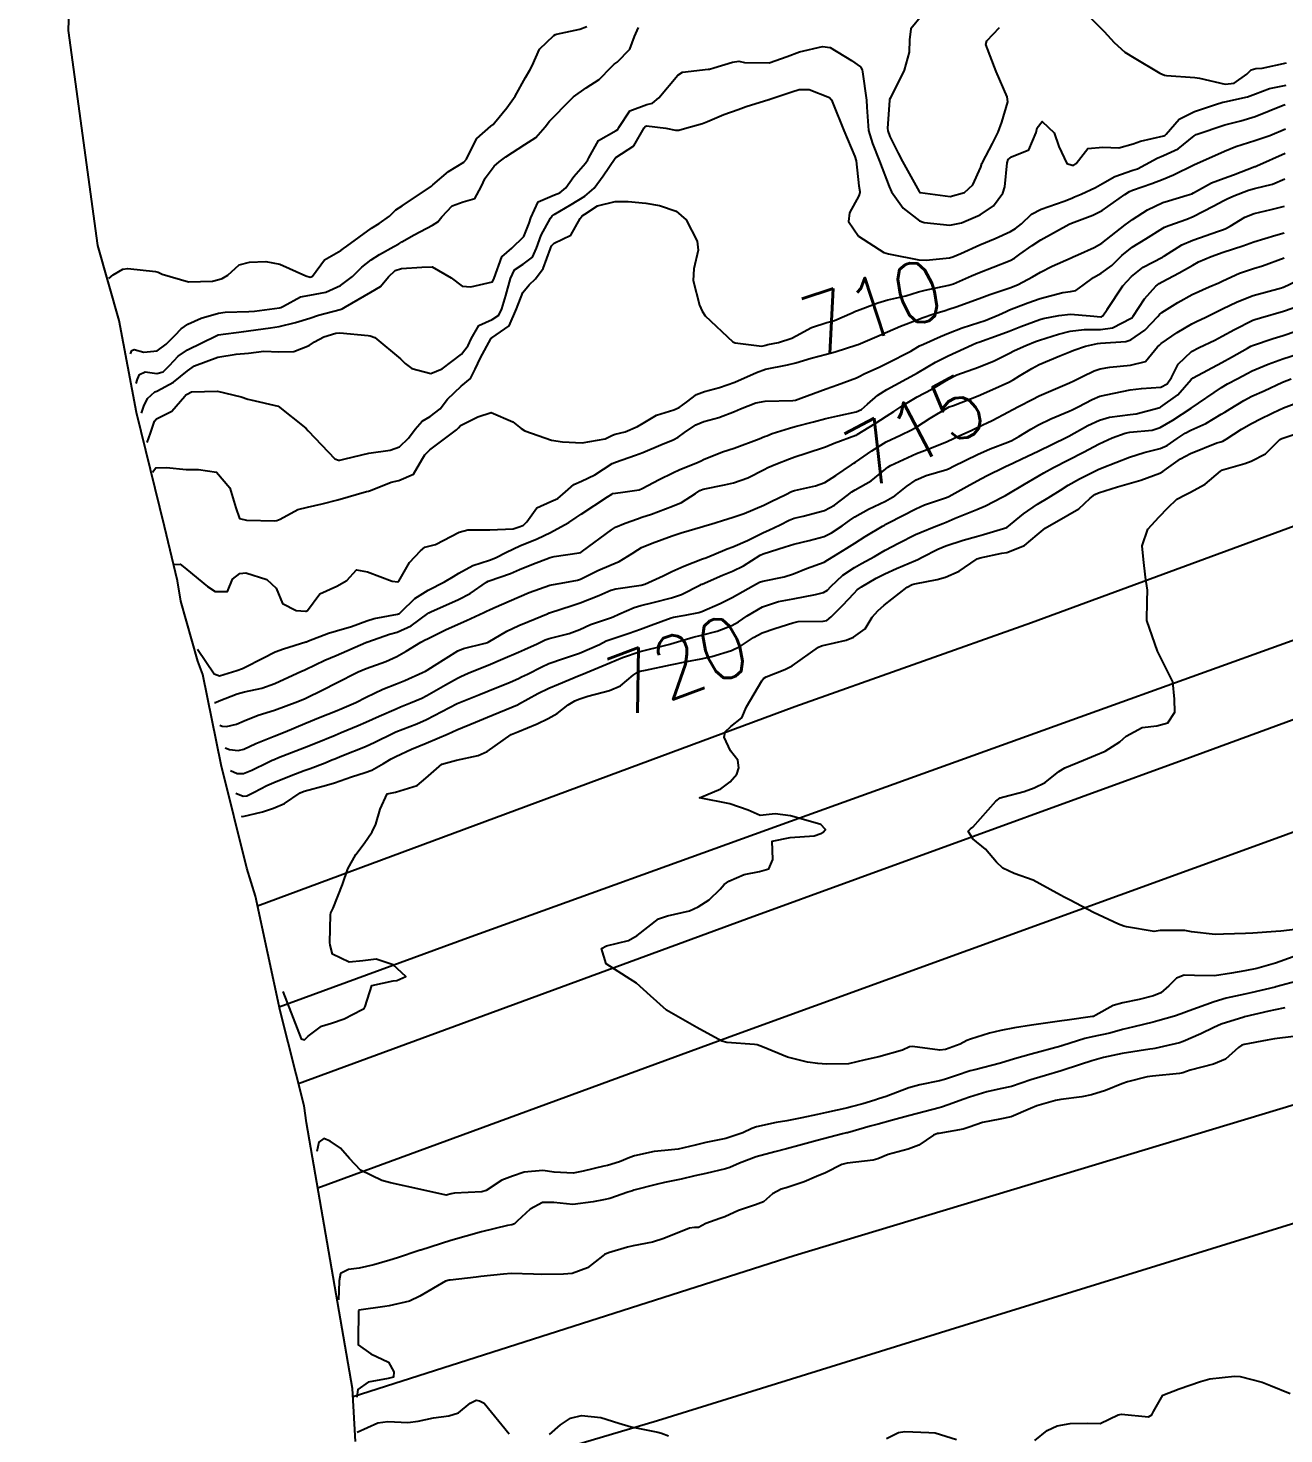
# Model space of a CAD drawing. Header units: metres. Extents: x 298520 to 308411, y 7433745 to 7450750.
# Drawn here: x 304818.8 to 304901.4, y 7437188.6 to 7437281.1 of the extents above; entities that cross this region are included whole.
import ezdxf
from ezdxf.enums import TextEntityAlignment as Align

# ---------------------------------------------------------------- set-up
doc = ezdxf.new("R2010")
doc.units = ezdxf.units.M
doc.header["$LTSCALE"] = 10
for name, color, linetype in [('Area', 45, 'Continuous'), ('Cotas', 45, 'Continuous'), ('Curvas de Nivel 1m', 11, 'Continuous'), ('Curvas de Nivel 5m', 15, 'Continuous'), ('Vias Primárias', 230, 'Continuous')]:
    doc.layers.add(name, color=color, linetype=linetype)
doc.styles.add('Style-STANDARD', font='STANDARD.shx')

msp = doc.modelspace()

# ---------------------------------------------------------------- linework, layer by layer
at = {"layer": 'Area'}
msp.add_polyline3d([(304840.366, 7437188.112, 718.035), (304840.181, 7437191.612, 717.884), (304837.151, 7437209.071, 720.093), (304836.992, 7437210.189, 720.203), (304835.418, 7437216.438, 719.692), (304833.789, 7437223.978, 719.922), (304833.219, 7437225.834, 719.822), (304831.544, 7437232.612, 716.962), (304830.334, 7437238.573, 712.702), (304830.003, 7437239.447, 712.212), (304828.892, 7437243.393, 712.312), (304828.677, 7437244.714, 712.163), (304827.825, 7437248.295, 726.332), (304825.983, 7437255.791, 711.692), (304824.841, 7437261.842, 706.642), (304823.439, 7437266.775, 705.712), (304821.514, 7437280.923, 705.134), (304821.688, 7437286.308, 705.076), (304821.804, 7437287.726, 705.135), (304821.417, 7437294.938, 704.773), (304821.219, 7437295.833, 704.863), (304820.32, 7437306.791, 704.544), (304819.688, 7437321.882, 703.184), (304818.85, 7437336.622, 704.115)], dxfattribs=at)
at = {"layer": 'Curvas de Nivel 1m', "flags": 128}
for points, elevation in [([(304888.289, 7437282.163), (304889.594, 7437280.863), (304890.241, 7437280.14), (304890.942, 7437279.495), (304891.573, 7437279.123), (304893.244, 7437278.103), (304893.561, 7437277.975), (304893.699, 7437277.961), (304895.559, 7437277.836), (304895.853, 7437277.781), (304897.553, 7437277.39), (304898.146, 7437277.452), (304898.984, 7437278.036), (304899.267, 7437278.332), (304899.567, 7437278.428), (304899.988, 7437278.444), (304901.571, 7437278.784)], 707), ([(304824.163, 7437264.61), (304824.432, 7437264.854), (304825.081, 7437265.232), (304825.398, 7437265.274), (304827.224, 7437265.063), (304827.395, 7437265.015), (304827.664, 7437264.887), (304829.388, 7437264.379), (304830.982, 7437264.439), (304831.39, 7437264.541), (304831.616, 7437264.613), (304831.979, 7437264.834), (304832.734, 7437265.496), (304833.406, 7437265.682), (304834.479, 7437265.732), (304835.404, 7437265.559), (304837.115, 7437264.773), (304837.392, 7437264.705), (304837.451, 7437264.71), (304837.537, 7437264.769), (304838.325, 7437265.845), (304839.418, 7437266.454), (304839.595, 7437266.573), (304839.8, 7437266.744), (304841.435, 7437267.913), (304841.925, 7437268.228), (304842.599, 7437268.708), (304843.03, 7437269.121), (304843.45, 7437269.395), (304845.362, 7437270.672), (304845.418, 7437270.717), (304845.464, 7437270.768), (304846.488, 7437271.65), (304847.487, 7437272.267), (304847.673, 7437272.465), (304847.758, 7437272.647), (304848.34, 7437273.806), (304849.277, 7437274.632), (304849.418, 7437274.727), (304849.516, 7437274.835), (304850.314, 7437275.836), (304850.867, 7437276.61), (304851.555, 7437277.821), (304851.842, 7437278.315), (304851.983, 7437278.596), (304852.466, 7437279.699), (304853.417, 7437280.582), (304853.518, 7437280.646), (304853.584, 7437280.67), (304855.132, 7437281.015), (304855.592, 7437281.174)], 706), ([(304825.583, 7437259.65), (304825.618, 7437259.755), (304825.674, 7437259.879), (304825.822, 7437259.928), (304826.468, 7437259.762), (304827.333, 7437259.856), (304827.926, 7437260.295), (304828.514, 7437260.878), (304828.921, 7437261.303), (304829.354, 7437261.594), (304830.229, 7437261.988), (304831.365, 7437262.334), (304831.815, 7437262.386), (304833.367, 7437262.428), (304833.728, 7437262.455), (304835.371, 7437262.683), (304835.458, 7437262.703), (304835.631, 7437262.787), (304836.758, 7437263.398), (304837.38, 7437263.506), (304838.433, 7437263.709), (304839.387, 7437264.148), (304840.165, 7437264.738), (304840.787, 7437265.345), (304841.41, 7437265.841), (304841.952, 7437266.178), (304842.902, 7437266.705), (304843.233, 7437266.894), (304843.426, 7437267.009), (304844.22, 7437267.478), (304845.437, 7437268.122), (304845.777, 7437268.33), (304846.046, 7437268.664), (304846.726, 7437269.382), (304847.453, 7437269.649), (304848.219, 7437269.878), (304848.643, 7437270.638), (304848.892, 7437271.215), (304849.483, 7437271.988), (304849.825, 7437272.288), (304850.26, 7437272.618), (304851.501, 7437273.427), (304852.228, 7437273.871), (304852.837, 7437274.587), (304853.138, 7437274.964), (304853.524, 7437275.349), (304854.128, 7437275.977), (304854.707, 7437276.563), (304855.549, 7437277.156), (304856.392, 7437277.704), (304857.212, 7437278.534), (304857.385, 7437278.712), (304857.566, 7437278.843), (304858.406, 7437279.691), (304858.713, 7437280.519), (304858.985, 7437281.123)], 707), ([(304877.607, 7437281.915), (304876.874, 7437281.02), (304876.785, 7437280.302), (304876.763, 7437279.49), (304876.435, 7437278.307), (304875.545, 7437276.481), (304875.486, 7437276.378), (304875.476, 7437276.321), (304875.342, 7437274.496), (304875.363, 7437274.321), (304875.509, 7437273.945), (304876.041, 7437272.855), (304876.333, 7437272.307), (304877.423, 7437270.331), (304877.447, 7437270.29), (304877.488, 7437270.265), (304879.46, 7437270.003), (304880.415, 7437270.256), (304880.955, 7437270.764), (304881.488, 7437271.932), (304881.562, 7437272.169), (304881.592, 7437272.239), (304882.252, 7437273.486), (304882.621, 7437274.229), (304882.863, 7437274.887), (304883.251, 7437276.223), (304883.221, 7437276.548), (304882.501, 7437278.231), (304881.822, 7437279.996), (304881.882, 7437280.237), (304882.702, 7437281.123)], 707), ([(304825.943, 7437257.71), (304826.04, 7437257.983), (304826.182, 7437258.292), (304826.537, 7437258.46), (304827.318, 7437258.363), (304827.726, 7437258.478), (304828.143, 7437258.882), (304828.714, 7437259.492), (304829.333, 7437259.924), (304831.212, 7437260.842), (304831.301, 7437260.883), (304831.344, 7437260.898), (304833.039, 7437261.131), (304833.348, 7437261.168), (304834.79, 7437261.36), (304835.353, 7437261.448), (304836.433, 7437261.703), (304837.361, 7437261.999), (304837.943, 7437262.185), (304839.37, 7437262.564), (304839.507, 7437262.612), (304839.716, 7437262.745), (304841.383, 7437263.716), (304842.021, 7437264.079), (304842.537, 7437264.709), (304842.973, 7437265.131), (304843.401, 7437265.261), (304844.73, 7437265.353), (304845.403, 7437265.369), (304846.659, 7437264.657), (304847.388, 7437264.113), (304847.962, 7437264.07), (304849.391, 7437264.398), (304849.482, 7437264.629), (304850.004, 7437266.031), (304850.658, 7437266.611), (304851.431, 7437267.359), (304851.797, 7437268.239), (304851.894, 7437268.595), (304852.393, 7437269.651), (304853.458, 7437270.113), (304853.798, 7437270.238), (304854.206, 7437270.573), (304854.724, 7437271.317), (304855.488, 7437272.194), (304855.638, 7437272.402), (304855.705, 7437272.548), (304856.36, 7437273.686), (304857.511, 7437274.342), (304857.628, 7437274.413), (304857.695, 7437274.528), (304858.406, 7437275.645), (304859.536, 7437276.053), (304859.902, 7437276.14), (304860.318, 7437276.498), (304861.558, 7437277.988), (304861.867, 7437278.17), (304863.562, 7437278.372), (304863.636, 7437278.385), (304863.926, 7437278.456), (304865.166, 7437278.845), (304865.567, 7437278.894), (304865.955, 7437278.822), (304867.567, 7437278.789), (304868.756, 7437279.213), (304869.574, 7437279.507), (304871.071, 7437279.86), (304871.577, 7437279.805), (304872.975, 7437278.94), (304873.565, 7437278.536), (304873.684, 7437278.339), (304873.71, 7437278.19), (304873.974, 7437276.336), (304873.998, 7437275.873), (304874.1, 7437274.334), (304874.353, 7437273.483), (304874.833, 7437272.327), (304875.468, 7437270.668), (304875.618, 7437270.318), (304876.381, 7437269.235), (304877.444, 7437268.405), (304877.755, 7437268.287), (304879.441, 7437268.105), (304880.214, 7437268.258), (304881.449, 7437268.8), (304882.309, 7437269.377), (304882.94, 7437270.225), (304883.056, 7437270.637), (304883.218, 7437272.223), (304883.29, 7437272.427), (304883.497, 7437272.603), (304884.65, 7437273.06), (304885.119, 7437274.204), (304885.197, 7437274.524), (304885.524, 7437274.924), (304886.315, 7437274.188), (304886.613, 7437273.292), (304887.14, 7437272.175), (304887.491, 7437272.051), (304887.595, 7437272.065), (304887.748, 7437272.167), (304888.513, 7437273.15), (304889.504, 7437273.238), (304890.563, 7437273.193), (304891.506, 7437273.459), (304891.993, 7437273.63), (304893.512, 7437273.987), (304893.59, 7437274.021), (304893.669, 7437274.098), (304894.527, 7437275.086), (304895.528, 7437275.601), (304896.909, 7437276.059), (304897.386, 7437276.202), (304897.536, 7437276.228), (304899.027, 7437276.549), (304899.544, 7437276.75), (304900.471, 7437277.094), (304901.553, 7437277.329)], 708), ([(304826.313, 7437255.76), (304826.464, 7437256.204), (304826.691, 7437256.706), (304827.18, 7437257.143), (304827.306, 7437257.194), (304828.411, 7437257.78), (304829.319, 7437258.527), (304829.796, 7437258.863), (304831.329, 7437259.443), (304832.535, 7437259.624), (304833.332, 7437259.705), (304834.346, 7437259.818), (304835.333, 7437259.784), (304836.308, 7437259.805), (304837.337, 7437260.209), (304837.674, 7437260.432), (304838.289, 7437260.761), (304839.079, 7437261.021), (304839.347, 7437261.044), (304841.207, 7437260.86), (304841.345, 7437260.845), (304841.655, 7437260.717), (304843.329, 7437259.315), (304843.643, 7437259.013), (304844.074, 7437258.692), (304845.32, 7437258.351), (304846.077, 7437258.669), (304847.333, 7437259.636), (304847.787, 7437260.197), (304847.983, 7437260.644), (304848.484, 7437261.511), (304849.362, 7437261.918), (304849.804, 7437262.186), (304850.002, 7437262.621), (304850.265, 7437263.5), (304850.568, 7437264.612), (304850.832, 7437265.178), (304851.407, 7437265.556), (304852.003, 7437266.005), (304852.265, 7437266.592), (304852.571, 7437267.449), (304853.202, 7437268.582), (304853.306, 7437268.72), (304853.445, 7437268.817), (304854.553, 7437269.468), (304855.458, 7437270.028), (304856.06, 7437270.551), (304856.654, 7437271.359), (304857.45, 7437272.53), (304857.471, 7437272.553), (304857.493, 7437272.569), (304858.677, 7437273.342), (304859.345, 7437274.512), (304859.412, 7437274.613), (304859.515, 7437274.641), (304860.785, 7437274.491), (304861.402, 7437274.371), (304861.512, 7437274.356), (304861.622, 7437274.368), (304862.012, 7437274.475), (304863.185, 7437274.796), (304863.52, 7437274.93), (304864.582, 7437275.395), (304865.532, 7437275.731), (304866.054, 7437275.914), (304867.543, 7437276.384), (304867.563, 7437276.39), (304867.62, 7437276.409), (304869.061, 7437276.882), (304869.549, 7437277.028), (304870.198, 7437277.029), (304871.544, 7437276.508), (304871.67, 7437276.359), (304871.756, 7437276.142), (304872.485, 7437274.35), (304873.201, 7437272.637), (304873.287, 7437272.342), (304873.468, 7437270.7), (304873.532, 7437270.339), (304873.538, 7437270.263), (304873.46, 7437270.034), (304872.862, 7437268.932), (304872.777, 7437268.347), (304873.433, 7437267.397), (304875.098, 7437266.323), (304875.422, 7437266.233), (304875.533, 7437266.206), (304877.416, 7437265.828), (304877.885, 7437265.816), (304879.418, 7437265.966), (304879.653, 7437266.033), (304880.162, 7437266.259), (304881.429, 7437266.823), (304882.418, 7437267.246), (304883.438, 7437267.706), (304883.763, 7437267.894), (304884.155, 7437268.213), (304884.824, 7437268.832), (304885.453, 7437269.162), (304886.975, 7437269.694), (304887.46, 7437269.898), (304887.652, 7437269.977), (304888.087, 7437270.164), (304889.026, 7437270.598), (304889.474, 7437270.857), (304890.304, 7437271.314), (304891.487, 7437271.725), (304891.781, 7437271.825), (304892.314, 7437272.112), (304893.076, 7437272.525), (304893.499, 7437272.687), (304894.452, 7437273.142), (304895.512, 7437273.998), (304895.643, 7437274.078), (304897.52, 7437274.716), (304898.574, 7437274.987), (304899.525, 7437275.269), (304901.36, 7437276.003), (304901.484, 7437276.05)], 709), ([(304827.033, 7437251.88), (304827.242, 7437252.162), (304827.94, 7437252.186), (304829.241, 7437252.043), (304830.044, 7437252.055), (304831.238, 7437251.873), (304832.103, 7437250.831), (304832.512, 7437249.525), (304832.749, 7437248.825), (304833.202, 7437248.703), (304835.067, 7437248.658), (304835.202, 7437248.684), (304835.428, 7437248.788), (304836.578, 7437249.408), (304837.211, 7437249.558), (304838.189, 7437249.785), (304839.216, 7437250.046), (304841.093, 7437250.593), (304841.222, 7437250.624), (304841.297, 7437250.644), (304841.463, 7437250.718), (304842.718, 7437251.217), (304843.232, 7437251.323), (304844.192, 7437251.737), (304844.74, 7437252.685), (304844.924, 7437253.015), (304845.26, 7437253.343), (304847.017, 7437254.654), (304847.142, 7437254.785), (304847.277, 7437254.945), (304848.418, 7437255.506), (304849.29, 7437255.795), (304850.713, 7437255.177), (304851.275, 7437254.736), (304851.516, 7437254.598), (304853.267, 7437253.976), (304853.984, 7437253.855), (304855.265, 7437253.796), (304856.786, 7437254.055), (304857.271, 7437254.306), (304857.434, 7437254.365), (304858.109, 7437254.522), (304858.91, 7437254.882), (304859.282, 7437255.097), (304860.172, 7437255.614), (304861.295, 7437255.976), (304861.657, 7437256.116), (304862.132, 7437256.472), (304862.789, 7437256.985), (304863.31, 7437257.183), (304864.315, 7437257.448), (304865.316, 7437257.793), (304866.74, 7437258.419), (304867.325, 7437258.636), (304868.785, 7437258.939), (304869.33, 7437259.066), (304870.334, 7437259.377), (304871.336, 7437259.64), (304871.906, 7437259.786), (304873.342, 7437260.239), (304873.416, 7437260.266), (304873.572, 7437260.338), (304874.807, 7437260.869), (304875.355, 7437261.1), (304876.206, 7437261.462), (304877.367, 7437261.921), (304877.635, 7437262.021), (304878.398, 7437262.28), (304879.134, 7437262.513), (304879.376, 7437262.588), (304879.859, 7437262.744), (304881.383, 7437263.291), (304882.067, 7437263.552), (304883.391, 7437263.994), (304883.557, 7437264.053), (304883.95, 7437264.214), (304884.892, 7437264.714), (304885.405, 7437265.024), (304886.184, 7437265.416), (304887.42, 7437265.972), (304887.555, 7437266.034), (304887.864, 7437266.166), (304888.947, 7437266.636), (304889.431, 7437266.932), (304890.967, 7437268.127), (304891.447, 7437268.493), (304892.437, 7437269.126), (304893.458, 7437269.599), (304893.832, 7437269.724), (304895.042, 7437270.084), (304895.361, 7437270.184), (304895.465, 7437270.234), (304896.641, 7437270.897), (304897.48, 7437271.211), (304898.104, 7437271.423), (304899.492, 7437271.967), (304899.537, 7437271.984), (304899.634, 7437272.028), (304901.501, 7437272.858)], 711), ([(304828.443, 7437245.79), (304828.846, 7437245.828), (304829.163, 7437245.571), (304830.032, 7437244.857), (304830.649, 7437244.349), (304831.145, 7437244.031), (304831.957, 7437244.02), (304832.288, 7437244.829), (304832.778, 7437245.204), (304833.159, 7437245.241), (304834.533, 7437244.806), (304835.147, 7437244.242), (304835.577, 7437243.233), (304836.467, 7437242.78), (304837.083, 7437242.721), (304837.133, 7437242.73), (304837.163, 7437242.74), (304837.228, 7437242.769), (304838.033, 7437243.872), (304839.149, 7437244.379), (304839.801, 7437244.74), (304840.444, 7437245.45), (304841.162, 7437245.325), (304842.775, 7437244.704), (304843.152, 7437244.652), (304843.187, 7437244.665), (304843.219, 7437244.699), (304843.93, 7437245.934), (304844.651, 7437246.685), (304844.923, 7437246.945), (304845.186, 7437246.998), (304845.628, 7437247.114), (304847.196, 7437247.933), (304847.754, 7437248.087), (304849.197, 7437248.086), (304850.732, 7437248.141), (304851.2, 7437248.287), (304851.413, 7437248.386), (304851.634, 7437248.596), (304852.288, 7437249.514), (304853.216, 7437249.93), (304853.666, 7437250.128), (304854.18, 7437250.57), (304854.738, 7437251.057), (304855.234, 7437251.276), (304856.102, 7437251.685), (304857.251, 7437252.431), (304857.315, 7437252.466), (304857.464, 7437252.528), (304858.775, 7437252.997), (304859.26, 7437253.174), (304860.438, 7437253.666), (304861.268, 7437253.999), (304861.586, 7437254.161), (304862.001, 7437254.473), (304862.758, 7437254.988), (304863.284, 7437255.211), (304864.271, 7437255.467), (304865.294, 7437255.856), (304865.693, 7437256.038), (304866.7, 7437256.419), (304867.304, 7437256.541), (304869.115, 7437256.581), (304869.305, 7437256.603), (304869.651, 7437256.729), (304871.313, 7437257.36), (304872.052, 7437257.616), (304873.32, 7437258.08), (304873.492, 7437258.168), (304873.807, 7437258.335), (304874.846, 7437258.806), (304875.33, 7437259.037), (304876.879, 7437259.838), (304877.341, 7437260.107), (304877.461, 7437260.169), (304877.713, 7437260.286), (304878.84, 7437260.786), (304879.354, 7437261.014), (304880.248, 7437261.369), (304881.365, 7437261.71), (304881.763, 7437261.84), (304882.677, 7437262.227), (304883.151, 7437262.446), (304883.376, 7437262.539), (304884.577, 7437263.012), (304885.384, 7437263.286), (304886.887, 7437263.676), (304887.389, 7437263.747), (304887.737, 7437263.819), (304888.22, 7437264.162), (304888.891, 7437264.665), (304889.405, 7437264.96), (304890.088, 7437265.464), (304890.763, 7437266.13), (304891.428, 7437266.672), (304892.327, 7437267.218), (304893.441, 7437267.928), (304893.552, 7437267.989), (304893.837, 7437268.096), (304895.031, 7437268.501), (304895.449, 7437268.678), (304896.752, 7437269.356), (304897.46, 7437269.733), (304897.67, 7437269.839), (304898.119, 7437270.043), (304899.086, 7437270.416), (304899.47, 7437270.524), (304900.668, 7437270.819), (304901.48, 7437271.172)], 712), ([(304829.983, 7437240.22), (304831.081, 7437238.6), (304831.435, 7437238.481), (304832.572, 7437238.825), (304832.952, 7437238.954), (304833.086, 7437239.015), (304834.275, 7437239.628), (304835.102, 7437240.047), (304835.638, 7437240.258), (304837.112, 7437240.702), (304837.161, 7437240.72), (304837.288, 7437240.768), (304838.595, 7437241.279), (304839.12, 7437241.441), (304840.116, 7437241.728), (304841.124, 7437242.097), (304841.605, 7437242.236), (304843.13, 7437242.523), (304843.257, 7437242.572), (304843.407, 7437242.697), (304844.273, 7437243.558), (304845.147, 7437244.102), (304846.23, 7437244.664), (304846.809, 7437245.004), (304847.162, 7437245.225), (304848.087, 7437245.723), (304849.175, 7437246.084), (304849.574, 7437246.227), (304850.292, 7437246.613), (304851.187, 7437247.015), (304852.306, 7437247.475), (304853.196, 7437247.908), (304853.642, 7437248.132), (304854.402, 7437248.568), (304854.884, 7437248.885), (304855.208, 7437249.097), (304856.942, 7437250.256), (304857.222, 7437250.431), (304857.294, 7437250.458), (304857.787, 7437250.524), (304859.021, 7437250.717), (304859.227, 7437250.793), (304860.336, 7437251.394), (304861.243, 7437251.835), (304861.687, 7437252.035), (304862.759, 7437252.465), (304863.097, 7437252.619), (304863.255, 7437252.71), (304864.493, 7437253.215), (304865.263, 7437253.446), (304866.906, 7437254.052), (304867.271, 7437254.215), (304867.41, 7437254.27), (304867.776, 7437254.405), (304868.899, 7437254.774), (304869.28, 7437254.872), (304870.479, 7437255.178), (304871.288, 7437255.394), (304872.078, 7437255.565), (304873.295, 7437255.844), (304873.632, 7437256.002), (304874.027, 7437256.333), (304874.703, 7437256.932), (304875.313, 7437257.309), (304877.125, 7437258.293), (304877.324, 7437258.413), (304878.495, 7437259.114), (304879.335, 7437259.521), (304880.924, 7437260.246), (304881.21, 7437260.377), (304881.346, 7437260.428), (304882.683, 7437260.896), (304883.357, 7437261.151), (304884.126, 7437261.448), (304885.369, 7437261.915), (304885.589, 7437261.978), (304886.603, 7437262.182), (304887.374, 7437262.258), (304888.681, 7437262.157), (304889.372, 7437262.083), (304889.429, 7437262.092), (304889.514, 7437262.148), (304889.795, 7437262.562), (304890.827, 7437264.128), (304891.097, 7437264.425), (304891.402, 7437264.73), (304892.169, 7437265.355), (304893.422, 7437266.018), (304893.474, 7437266.047), (304893.555, 7437266.099), (304894.701, 7437266.816), (304895.433, 7437267.138), (304897.106, 7437267.722), (304897.441, 7437267.837), (304897.594, 7437267.896), (304897.867, 7437268.046), (304898.852, 7437268.633), (304899.451, 7437268.881), (304900.582, 7437269.141), (304901.456, 7437269.357)], 713), ([(304831.093, 7437236.72), (304831.125, 7437236.713), (304831.172, 7437236.728), (304831.413, 7437236.836), (304832.596, 7437237.297), (304833.069, 7437237.42), (304834.214, 7437237.666), (304835.075, 7437237.979), (304836.816, 7437238.774), (304837.003, 7437238.852), (304837.085, 7437238.89), (304838.357, 7437239.494), (304839.099, 7437239.817), (304841.044, 7437240.662), (304841.103, 7437240.683), (304841.126, 7437240.696), (304841.193, 7437240.719), (304842.61, 7437241.205), (304843.113, 7437241.357), (304844.04, 7437241.77), (304845.131, 7437242.565), (304845.198, 7437242.613), (304845.331, 7437242.677), (304847.141, 7437243.495), (304847.906, 7437243.882), (304848.98, 7437244.632), (304849.086, 7437244.699), (304849.154, 7437244.729), (304850.559, 7437245.212), (304851.166, 7437245.473), (304851.96, 7437245.803), (304853.178, 7437246.261), (304853.433, 7437246.324), (304855.085, 7437246.561), (304855.164, 7437246.58), (304855.183, 7437246.582), (304855.302, 7437246.676), (304857.198, 7437248.087), (304857.477, 7437248.251), (304858.096, 7437248.521), (304858.909, 7437248.81), (304859.207, 7437248.904), (304859.824, 7437249.115), (304861.214, 7437249.632), (304861.809, 7437249.882), (304862.716, 7437250.465), (304863.019, 7437250.669), (304863.227, 7437250.743), (304864.636, 7437251.041), (304865.234, 7437251.179), (304866.173, 7437251.492), (304867.247, 7437252.046), (304867.483, 7437252.174), (304868.001, 7437252.403), (304868.902, 7437252.748), (304869.258, 7437252.88), (304869.999, 7437253.117), (304871.265, 7437253.53), (304871.842, 7437253.779), (304873.272, 7437254.294), (304873.303, 7437254.309), (304873.35, 7437254.339), (304874.538, 7437255.073), (304875.292, 7437255.56), (304875.758, 7437255.851), (304876.432, 7437256.303), (304877.308, 7437256.817), (304878.261, 7437257.333), (304879.32, 7437257.975), (304879.906, 7437258.261), (304881.328, 7437258.778), (304882.365, 7437259.197), (304883.337, 7437259.672), (304883.694, 7437259.862), (304884.441, 7437260.209), (304885.086, 7437260.464), (304885.348, 7437260.559), (304886.584, 7437260.952), (304887.357, 7437261.137), (304888.273, 7437261.247), (304889.359, 7437261.243), (304890.144, 7437261.355), (304891.371, 7437261.989), (304891.447, 7437262.044), (304891.508, 7437262.119), (304892.236, 7437263.26), (304892.988, 7437264.104), (304893.211, 7437264.287), (304893.397, 7437264.393), (304894.524, 7437264.971), (304895.414, 7437265.487), (304895.799, 7437265.693), (304896.631, 7437266.062), (304897.426, 7437266.339), (304898.715, 7437266.752), (304899.433, 7437267.009), (304900.88, 7437267.451), (304901.439, 7437267.618)], 714), ([(304831.803, 7437233.73), (304832.095, 7437233.62), (304832.652, 7437233.564), (304833.021, 7437233.656), (304833.822, 7437234.015), (304835.03, 7437234.505), (304835.754, 7437234.789), (304837.041, 7437235.333), (304838.054, 7437235.754), (304839.054, 7437236.148), (304839.479, 7437236.321), (304840.39, 7437236.73), (304841.066, 7437237.067), (304842.179, 7437237.602), (304843.075, 7437237.95), (304843.61, 7437238.162), (304844.78, 7437238.683), (304844.979, 7437238.786), (304845.085, 7437238.848), (304845.562, 7437239.147), (304847.098, 7437240.114), (304847.471, 7437240.275), (304848.903, 7437240.632), (304849.06, 7437240.674), (304849.104, 7437240.695), (304850.32, 7437241.406), (304851.121, 7437241.777), (304851.699, 7437242.019), (304853.043, 7437242.581), (304853.106, 7437242.607), (304853.133, 7437242.619), (304854.609, 7437243.094), (304855.14, 7437243.274), (304856.371, 7437243.767), (304857.149, 7437244.099), (304857.485, 7437244.191), (304859.152, 7437244.441), (304859.405, 7437244.506), (304860.59, 7437245.06), (304861.166, 7437245.331), (304861.949, 7437245.695), (304863.178, 7437246.165), (304863.399, 7437246.239), (304863.94, 7437246.452), (304864.812, 7437246.818), (304865.188, 7437246.964), (304866.143, 7437247.376), (304867.198, 7437247.892), (304867.553, 7437248.053), (304868.296, 7437248.399), (304868.888, 7437248.711), (304869.207, 7437248.836), (304869.798, 7437248.971), (304871.213, 7437249.355), (304871.861, 7437249.709), (304872.704, 7437250.345), (304872.997, 7437250.572), (304873.228, 7437250.709), (304874.271, 7437251.296), (304875.25, 7437252.098), (304875.367, 7437252.203), (304875.545, 7437252.316), (304877.261, 7437253.092), (304878.124, 7437253.421), (304879.269, 7437253.893), (304880.063, 7437254.258), (304880.888, 7437254.637), (304881.282, 7437254.819), (304882.241, 7437255.278), (304883.297, 7437255.833), (304883.546, 7437255.971), (304884.013, 7437256.213), (304884.853, 7437256.659), (304885.31, 7437256.897), (304886.544, 7437257.41), (304887.319, 7437257.745), (304887.605, 7437257.882), (304888.162, 7437258.162), (304888.939, 7437258.542), (304889.328, 7437258.672), (304889.97, 7437258.781), (304891.331, 7437258.898), (304892.305, 7437259.138), (304893.111, 7437260.102), (304893.224, 7437260.222), (304893.346, 7437260.322), (304894.386, 7437261.062), (304895.366, 7437261.624), (304895.669, 7437261.775), (304896.275, 7437262.066), (304897.379, 7437262.612), (304898.341, 7437263.083), (304899.388, 7437263.5), (304901.246, 7437264.002), (304901.364, 7437264.029), (304901.394, 7437264.042), (304902.722, 7437264.668)], 716), ([(304832.153, 7437232.24), (304832.598, 7437232.051), (304833.005, 7437232.043), (304833.561, 7437232.261), (304834.642, 7437232.804), (304834.888, 7437232.927), (304835.015, 7437232.981), (304835.32, 7437233.1), (304837.023, 7437233.757), (304837.744, 7437234.044), (304839.031, 7437234.577), (304839.424, 7437234.744), (304840.55, 7437235.218), (304841.044, 7437235.435), (304841.929, 7437235.832), (304843.057, 7437236.312), (304843.331, 7437236.425), (304843.982, 7437236.691), (304844.735, 7437237.014), (304845.068, 7437237.179), (304846.3, 7437237.886), (304847.08, 7437238.33), (304847.297, 7437238.432), (304847.77, 7437238.643), (304848.692, 7437239.029), (304849.088, 7437239.184), (304850.061, 7437239.584), (304851.097, 7437240.03), (304851.49, 7437240.205), (304852.311, 7437240.588), (304852.852, 7437240.838), (304853.108, 7437240.925), (304854.419, 7437241.261), (304855.117, 7437241.527), (304855.821, 7437241.851), (304857.129, 7437242.289), (304857.308, 7437242.35), (304857.69, 7437242.524), (304858.684, 7437242.967), (304859.139, 7437243.099), (304859.937, 7437243.294), (304861.144, 7437243.611), (304861.798, 7437243.822), (304863.056, 7437244.461), (304863.119, 7437244.495), (304863.154, 7437244.514), (304864.505, 7437245.104), (304865.167, 7437245.365), (304865.89, 7437245.711), (304866.982, 7437246.413), (304867.184, 7437246.507), (304868.621, 7437246.963), (304869.19, 7437247.14), (304870.199, 7437247.381), (304871.196, 7437247.642), (304871.677, 7437247.877), (304872.37, 7437248.348), (304872.854, 7437248.696), (304873.209, 7437248.941), (304874.105, 7437249.44), (304875.219, 7437249.952), (304875.827, 7437250.311), (304876.597, 7437250.935), (304877.239, 7437251.372), (304877.881, 7437251.646), (304879.25, 7437252.048), (304879.404, 7437252.115), (304879.681, 7437252.264), (304881.261, 7437253.041), (304882.097, 7437253.4), (304883.269, 7437253.848), (304883.527, 7437253.96), (304883.978, 7437254.213), (304884.78, 7437254.706), (304885.285, 7437254.99), (304886.098, 7437255.38), (304887.299, 7437255.882), (304887.5, 7437255.968), (304887.878, 7437256.164), (304888.804, 7437256.659), (304889.31, 7437256.863), (304890.245, 7437257.069), (304891.314, 7437257.277), (304892.051, 7437257.377), (304893.317, 7437257.47), (304893.744, 7437257.671), (304894.02, 7437258.093), (304894.45, 7437258.97), (304895.34, 7437259.805), (304895.841, 7437260.073), (304896.862, 7437260.546), (304897.354, 7437260.805), (304898.154, 7437261.249), (304899.37, 7437261.859), (304899.497, 7437261.903), (304899.872, 7437262.023), (304901.378, 7437262.466), (304902.524, 7437262.846)], 717), ([(304832.503, 7437230.75), (304832.989, 7437230.559), (304833.235, 7437230.572), (304833.717, 7437230.813), (304834.544, 7437231.258), (304835, 7437231.467), (304836.149, 7437231.927), (304837.008, 7437232.254), (304837.388, 7437232.387), (304838.372, 7437232.756), (304838.826, 7437232.94), (304839.016, 7437233.017), (304839.479, 7437233.205), (304841.024, 7437233.822), (304841.634, 7437234.107), (304842.845, 7437234.702), (304842.971, 7437234.764), (304843.034, 7437234.787), (304844.411, 7437235.318), (304845.047, 7437235.601), (304847.063, 7437236.65), (304848.484, 7437237.221), (304849.071, 7437237.462), (304850.534, 7437238.065), (304851.08, 7437238.302), (304851.281, 7437238.398), (304851.675, 7437238.594), (304852.616, 7437239.056), (304853.09, 7437239.275), (304854.04, 7437239.624), (304855.097, 7437239.963), (304856.409, 7437240.54), (304856.864, 7437240.776), (304857.108, 7437240.874), (304858.359, 7437241.273), (304859.119, 7437241.553), (304859.816, 7437241.806), (304861.13, 7437242.289), (304861.28, 7437242.329), (304862.04, 7437242.471), (304862.954, 7437242.643), (304863.135, 7437242.699), (304864.359, 7437243.229), (304865.145, 7437243.636), (304866.55, 7437244.419), (304866.943, 7437244.626), (304867.157, 7437244.702), (304868.563, 7437244.994), (304869.165, 7437245.192), (304870.016, 7437245.532), (304871.177, 7437245.957), (304871.432, 7437246.105), (304871.813, 7437246.354), (304872.667, 7437246.867), (304873.192, 7437247.207), (304873.886, 7437247.643), (304875.03, 7437248.322), (304875.142, 7437248.383), (304875.204, 7437248.417), (304875.422, 7437248.534), (304877.215, 7437249.469), (304877.79, 7437249.712), (304879.222, 7437250.203), (304879.375, 7437250.268), (304880.558, 7437250.926), (304881.239, 7437251.297), (304881.859, 7437251.618), (304883.073, 7437252.222), (304883.197, 7437252.277), (304883.254, 7437252.302), (304884.553, 7437252.914), (304885.264, 7437253.258), (304887.134, 7437254.172), (304887.227, 7437254.217), (304887.274, 7437254.242), (304888.513, 7437254.929), (304889.29, 7437255.296), (304889.949, 7437255.484), (304891.296, 7437255.655), (304891.699, 7437255.714), (304893.19, 7437256.101), (304893.282, 7437256.122), (304893.303, 7437256.136), (304894.436, 7437256.964), (304895.322, 7437257.964), (304895.451, 7437258.078), (304897.333, 7437259.092), (304897.955, 7437259.425), (304899.027, 7437260.033), (304899.227, 7437260.149), (304899.345, 7437260.202), (304900.713, 7437260.656), (304901.356, 7437260.868), (304902.203, 7437261.149)], 718), ([(304832.863, 7437229.25), (304832.969, 7437229.231), (304834.257, 7437229.524), (304834.977, 7437229.767), (304835.696, 7437230.075), (304836.732, 7437230.774), (304836.994, 7437230.893), (304838.475, 7437231.278), (304839, 7437231.442), (304840.104, 7437231.834), (304841.007, 7437232.108), (304841.457, 7437232.267), (304842.21, 7437232.708), (304842.712, 7437233.007), (304843.018, 7437233.16), (304844.061, 7437233.651), (304845.027, 7437234.053), (304846.456, 7437234.659), (304847.037, 7437234.912), (304848.253, 7437235.43), (304849.05, 7437235.753), (304851.03, 7437236.568), (304851.063, 7437236.584), (304851.091, 7437236.6), (304852.356, 7437237.302), (304853.074, 7437237.655), (304853.717, 7437237.933), (304855.082, 7437238.494), (304855.243, 7437238.558), (304857.091, 7437239.329), (304857.93, 7437239.686), (304859.098, 7437240.067), (304860.781, 7437240.485), (304861.03, 7437240.555), (304861.104, 7437240.578), (304862.564, 7437241.013), (304863.113, 7437241.149), (304864.146, 7437241.421), (304865.123, 7437241.781), (304865.543, 7437242.018), (304866.123, 7437242.425), (304867.139, 7437243.023), (304868.182, 7437243.36), (304869.144, 7437243.545), (304870.607, 7437243.828), (304871.149, 7437243.956), (304871.397, 7437244.111), (304871.625, 7437244.355), (304872.413, 7437245.098), (304873.172, 7437245.604), (304873.648, 7437245.863), (304874.485, 7437246.327), (304874.923, 7437246.585), (304875.187, 7437246.735), (304876.083, 7437247.198), (304877.198, 7437247.765), (304877.556, 7437247.93), (304878.424, 7437248.278), (304878.979, 7437248.498), (304879.206, 7437248.589), (304879.788, 7437248.841), (304881.215, 7437249.406), (304881.794, 7437249.657), (304882.889, 7437250.223), (304883.111, 7437250.335), (304883.226, 7437250.401), (304884.36, 7437251.085), (304885.244, 7437251.606), (304885.62, 7437251.822), (304886.265, 7437252.185), (304887.258, 7437252.682), (304888.244, 7437253.179), (304889.269, 7437253.734), (304890.124, 7437254.137), (304890.967, 7437254.435), (304891.278, 7437254.49), (304892.745, 7437254.642), (304893.284, 7437254.808), (304894.1, 7437255.282), (304895.303, 7437256.08), (304897.317, 7437257.444), (304897.693, 7437257.672), (304898.375, 7437258.039), (304898.996, 7437258.363), (304899.328, 7437258.532), (304900.37, 7437258.982), (304901.336, 7437259.315), (304903.324, 7437259.961)], 719), ([(304902.02, 7437219.993), (304900.859, 7437219.577), (304899.642, 7437219.235), (304898.853, 7437219.07), (304897.975, 7437218.915), (304896.85, 7437218.754), (304895.535, 7437218.755), (304894.85, 7437218.791), (304894.342, 7437218.591), (304893.856, 7437218.09), (304893.311, 7437217.623), (304892.836, 7437217.42), (304891.904, 7437217.184), (304890.831, 7437216.967), (304890.184, 7437216.782), (304889.054, 7437216.148), (304888.895, 7437216.077), (304888.822, 7437216.058), (304887.16, 7437215.824), (304886.817, 7437215.773), (304885.425, 7437215.58), (304884.812, 7437215.49), (304883.704, 7437215.317), (304882.807, 7437215.147), (304882.056, 7437214.979), (304880.798, 7437214.586), (304880.567, 7437214.482), (304880.133, 7437214.257), (304879.162, 7437213.893), (304878.789, 7437213.852), (304876.984, 7437214.095), (304876.791, 7437214.074), (304876.34, 7437213.848), (304874.784, 7437213.425), (304873.887, 7437213.224), (304872.779, 7437212.963), (304871.34, 7437212.923), (304870.779, 7437212.984), (304870.086, 7437213.071), (304868.783, 7437213.39), (304867.129, 7437214.067), (304866.791, 7437214.2), (304866.601, 7437214.223), (304864.792, 7437214.354), (304864.458, 7437214.443), (304862.806, 7437215.348), (304860.823, 7437216.48), (304859.769, 7437217.432), (304858.84, 7437218.26), (304858.429, 7437218.514), (304856.858, 7437219.543), (304856.538, 7437220.535), (304856.875, 7437220.727), (304858.318, 7437221.076), (304858.882, 7437221.402), (304860.303, 7437222.489), (304860.895, 7437222.68), (304862.335, 7437223.029), (304862.901, 7437223.276), (304863.618, 7437223.741), (304864.339, 7437224.446), (304864.607, 7437224.754), (304864.921, 7437224.966), (304865.936, 7437225.416), (304866.931, 7437225.596), (304867.554, 7437225.784), (304867.801, 7437226.401), (304867.756, 7437227.601), (304868.958, 7437227.848), (304870.538, 7437227.945), (304870.96, 7437228.112), (304871.129, 7437228.191), (304871.275, 7437228.357), (304870.966, 7437228.698), (304869.668, 7437229.078), (304868.972, 7437229.261), (304867.974, 7437229.399), (304866.972, 7437229.284), (304866.195, 7437229.642), (304864.979, 7437230.064), (304862.983, 7437230.46), (304864.402, 7437231.036), (304864.999, 7437231.507), (304865.436, 7437232.004), (304865.568, 7437232.432), (304865.505, 7437232.92), (304865.024, 7437233.539), (304864.618, 7437234.444), (304864.682, 7437234.8), (304865.043, 7437235.142), (304865.763, 7437235.719), (304866.076, 7437236.425), (304867.08, 7437238.14), (304867.194, 7437238.296), (304867.376, 7437238.407), (304868.601, 7437238.881), (304869.09, 7437239.14), (304870.809, 7437240.364), (304871.017, 7437240.449), (304871.104, 7437240.463), (304872.64, 7437240.815), (304873.113, 7437241.008), (304873.891, 7437241.562), (304874.348, 7437242.328), (304874.704, 7437242.757), (304875.141, 7437243.13), (304876.652, 7437244.298), (304876.976, 7437244.472), (304877.156, 7437244.524), (304878.62, 7437244.817), (304879.163, 7437244.973), (304880.069, 7437245.357), (304881.181, 7437246.132), (304881.241, 7437246.18), (304881.45, 7437246.237), (304882.877, 7437246.532), (304883.187, 7437246.597), (304884.351, 7437247.049), (304885.198, 7437247.752), (304885.705, 7437248.192), (304887.212, 7437249.039), (304887.923, 7437249.456), (304888.667, 7437250.156), (304888.977, 7437250.402), (304889.228, 7437250.516), (304890.46, 7437250.906), (304891.238, 7437251.126), (304892.003, 7437251.351), (304893.248, 7437251.796), (304893.445, 7437251.903), (304893.694, 7437252.096), (304894.605, 7437252.741), (304895.263, 7437253.107), (304897.01, 7437253.793), (304897.271, 7437253.866), (304897.403, 7437253.917), (304897.607, 7437254.047), (304898.626, 7437254.693), (304899.289, 7437255.076), (304899.923, 7437255.394), (304901.191, 7437256.011), (304901.268, 7437256.045), (304901.303, 7437256.061), (304901.39, 7437256.094), (304903.311, 7437256.833)], 721), ([(304902.891, 7437221.883), (304901.21, 7437221.683), (304900.888, 7437221.651), (304899.358, 7437221.553), (304898.885, 7437221.521), (304897.448, 7437221.481), (304896.884, 7437221.457), (304895.328, 7437221.632), (304894.888, 7437221.72), (304893.267, 7437221.717), (304892.886, 7437221.653), (304891.055, 7437221.963), (304890.891, 7437222.017), (304890.536, 7437222.134), (304888.9, 7437222.903), (304887.351, 7437223.723), (304886.911, 7437223.947), (304886.759, 7437224.02), (304886.484, 7437224.176), (304884.925, 7437225.031), (304883.676, 7437225.469), (304882.937, 7437225.832), (304882.519, 7437226.226), (304881.784, 7437227.07), (304880.958, 7437227.754), (304880.642, 7437228.253), (304880.805, 7437228.411), (304880.966, 7437228.529), (304882.47, 7437230.228), (304882.758, 7437230.452), (304882.987, 7437230.52), (304884.343, 7437230.856), (304884.996, 7437231.099), (304885.726, 7437231.466), (304886.607, 7437232.176), (304887.015, 7437232.424), (304888.241, 7437232.938), (304889.024, 7437233.248), (304889.657, 7437233.513), (304890.629, 7437234.134), (304890.842, 7437234.326), (304891.039, 7437234.502), (304892.089, 7437235.073), (304893.049, 7437235.178), (304893.771, 7437235.374), (304894.233, 7437236.088), (304894.22, 7437236.94), (304894.104, 7437238.09), (304893.103, 7437240.1), (304892.391, 7437242.111), (304892.413, 7437243.379), (304892.445, 7437244.111), (304892.307, 7437244.971), (304892.182, 7437246.115), (304892.091, 7437247.016), (304892.468, 7437248.111), (304893.211, 7437248.931), (304893.787, 7437249.524), (304894.378, 7437250.088), (304894.93, 7437250.38), (304895.23, 7437250.522), (304896.233, 7437251.07), (304897.251, 7437251.939), (304897.305, 7437251.997), (304897.456, 7437252.048), (304898.849, 7437252.442), (304899.258, 7437252.587), (304900.202, 7437253.082), (304901.143, 7437254.011), (304901.22, 7437254.064), (304901.274, 7437254.082), (304902.709, 7437254.561)], 722), ([(304901.473, 7437216.644), (304900.828, 7437216.514), (304900.423, 7437216.418), (304898.823, 7437216.044), (304898.772, 7437216.031), (304897.297, 7437215.564), (304896.813, 7437215.356), (304895.949, 7437214.92), (304894.798, 7437214.426), (304894.537, 7437214.343), (304893.494, 7437214.093), (304892.93, 7437213.96), (304892.791, 7437213.938), (304892.606, 7437213.918), (304890.788, 7437213.626), (304889.558, 7437213.369), (304888.783, 7437213.153), (304888.033, 7437212.905), (304886.776, 7437212.492), (304885.737, 7437212.186), (304884.994, 7437211.972), (304884.768, 7437211.901), (304883.501, 7437211.474), (304882.759, 7437211.302), (304881.883, 7437211.106), (304880.751, 7437210.766), (304880.369, 7437210.633), (304879.343, 7437210.264), (304878.903, 7437210.107), (304878.741, 7437210.057), (304877.329, 7437209.692), (304876.735, 7437209.54), (304875.681, 7437209.254), (304874.733, 7437208.989), (304874.211, 7437208.845), (304872.724, 7437208.426), (304872.658, 7437208.407), (304872.388, 7437208.345), (304870.718, 7437207.914), (304869.521, 7437207.575), (304868.713, 7437207.362), (304867.932, 7437207.176), (304866.707, 7437206.831), (304865.611, 7437206.426), (304864.987, 7437206.147), (304864.697, 7437206.046), (304863.407, 7437205.738), (304862.69, 7437205.583), (304861.787, 7437205.373), (304860.683, 7437205.144), (304860.146, 7437205.03), (304858.675, 7437204.637), (304858.575, 7437204.61), (304858.282, 7437204.514), (304857.101, 7437204.093), (304856.668, 7437204.004), (304856.007, 7437203.881), (304854.664, 7437203.709), (304853.402, 7437203.836), (304852.665, 7437203.829), (304851.856, 7437203.393), (304850.991, 7437202.597), (304850.817, 7437202.433), (304850.651, 7437202.375), (304850.372, 7437202.326), (304848.646, 7437201.902), (304847.657, 7437201.625), (304846.64, 7437201.326), (304844.663, 7437200.709), (304844.633, 7437200.704), (304844.614, 7437200.699), (304844.562, 7437200.681), (304843.124, 7437200.196), (304842.623, 7437200.044), (304841.589, 7437199.74), (304840.615, 7437199.506), (304839.91, 7437199.434), (304839.395, 7437199.174), (304839.289, 7437198.689), (304839.282, 7437198.007), (304839.253, 7437197.43)], 719), ([(304902.041, 7437214.755), (304900.802, 7437214.601), (304900.3, 7437214.516), (304898.796, 7437214.219), (304898.649, 7437214.178), (304898.419, 7437214.034), (304897.569, 7437213.258), (304896.782, 7437212.931), (304895.239, 7437212.534), (304894.776, 7437212.369), (304894.547, 7437212.311), (304892.773, 7437212.153), (304892.432, 7437212.105), (304891.118, 7437211.775), (304890.766, 7437211.643), (304889.692, 7437211.207), (304888.754, 7437210.919), (304888.125, 7437210.784), (304886.749, 7437210.599), (304886.386, 7437210.537), (304885.178, 7437210.193), (304884.741, 7437210.019), (304883.487, 7437209.461), (304882.734, 7437209.327), (304881.601, 7437209.106), (304880.728, 7437208.791), (304880.316, 7437208.665), (304878.724, 7437208.381), (304878.629, 7437208.366), (304878.371, 7437208.274), (304877.402, 7437207.597), (304876.713, 7437207.337), (304875.402, 7437207.001), (304874.707, 7437206.708), (304874.408, 7437206.62), (304872.704, 7437206.414), (304872.351, 7437206.345), (304871.267, 7437205.788), (304870.691, 7437205.544), (304869.874, 7437205.189), (304868.679, 7437204.805), (304868.365, 7437204.706), (304867.784, 7437204.399), (304867.19, 7437203.882), (304866.666, 7437203.682), (304865.544, 7437203.309), (304864.657, 7437202.894), (304864.326, 7437202.773), (304863.408, 7437202.452), (304862.921, 7437202.187), (304862.65, 7437202.195), (304862.339, 7437202.154), (304860.643, 7437201.463), (304859.906, 7437201.231), (304858.638, 7437200.978), (304858.258, 7437200.893), (304857.009, 7437200.526), (304856.74, 7437200.42), (304856.63, 7437200.331), (304855.624, 7437199.539), (304854.612, 7437199.161), (304854.046, 7437199.132), (304852.611, 7437199.108), (304852.082, 7437199.114), (304850.611, 7437199.157), (304850.109, 7437199.116), (304848.608, 7437198.968), (304848.306, 7437198.935), (304846.604, 7437198.73), (304846.537, 7437198.718), (304846.28, 7437198.655), (304844.593, 7437197.675), (304843.93, 7437197.346), (304842.586, 7437197.042), (304842.292, 7437196.997), (304840.583, 7437196.75), (304840.576, 7437196.734), (304840.547, 7437194.74), (304840.55, 7437194.47), (304841.377, 7437193.879), (304842.539, 7437193.344), (304842.902, 7437192.696), (304842.87, 7437192.356), (304842.528, 7437192.249), (304841.211, 7437192.028), (304840.521, 7437191.541), (304840.453, 7437191.04)], 718), ([(304885.041, 7437188.192), (304885.843, 7437188.829), (304886.498, 7437189.152), (304887.363, 7437189.298), (304888.501, 7437189.331), (304889.335, 7437189.307), (304890.509, 7437189.865), (304890.731, 7437189.905), (304892.508, 7437189.744), (304892.731, 7437189.876), (304892.83, 7437190.097), (304893.448, 7437191.166), (304894.528, 7437191.588), (304895.928, 7437192.059), (304896.535, 7437192.246), (304898.153, 7437192.418), (304898.537, 7437192.389), (304899.975, 7437192.016), (304900.531, 7437191.809), (304901.815, 7437191.28)], 718), ([(304840.483, 7437188.72), (304841.845, 7437189.354), (304842.494, 7437189.421), (304843.817, 7437189.363), (304844.494, 7437189.444), (304845.498, 7437189.665), (304846.5, 7437189.807), (304847.153, 7437189.994), (304847.917, 7437190.636), (304848.31, 7437190.837), (304848.515, 7437190.8), (304848.832, 7437190.627), (304850.483, 7437188.61)], 718), ([(304853.132, 7437188.574), (304853.843, 7437189.216), (304854.499, 7437189.643), (304855.232, 7437189.819), (304856.5, 7437189.7), (304857.694, 7437189.319), (304858.491, 7437189.079), (304860.242, 7437188.737), (304860.486, 7437188.664), (304860.957, 7437188.483)], 718), ([(304875.279, 7437188.308), (304876.07, 7437188.715), (304876.49, 7437188.765), (304878.056, 7437188.708), (304878.489, 7437188.679), (304879.881, 7437188.256)], 718)]:
    msp.add_lwpolyline(points, dxfattribs=dict(at, elevation=elevation))
at = {"layer": 'Curvas de Nivel 5m', "flags": 128}
for points, elevation in [([(304826.673, 7437253.82), (304826.887, 7437254.428), (304827.164, 7437255.23), (304827.28, 7437255.372), (304828.29, 7437255.877), (304829.144, 7437256.872), (304829.228, 7437256.946), (304829.304, 7437257), (304829.583, 7437257.143), (304831.306, 7437257.193), (304832.867, 7437256.824), (304833.301, 7437256.666), (304833.497, 7437256.62), (304835.294, 7437256.203), (304837.104, 7437254.772), (304837.271, 7437254.585), (304839.008, 7437252.752), (304839.251, 7437252.65), (304839.347, 7437252.654), (304839.683, 7437252.744), (304841.257, 7437253.128), (304842.659, 7437253.306), (304843.261, 7437253.527), (304843.859, 7437254.102), (304844.288, 7437254.69), (304844.749, 7437255.217), (304845.286, 7437255.531), (304845.939, 7437256.025), (304846.426, 7437256.663), (304847.312, 7437257.521), (304847.927, 7437258.034), (304848.247, 7437258.641), (304848.587, 7437259.381), (304849.274, 7437260.631), (304849.302, 7437260.672), (304849.344, 7437260.694), (304850.476, 7437261.493), (304850.953, 7437262.606), (304851.384, 7437263.693), (304851.785, 7437264.2), (304852.2, 7437264.592), (304852.719, 7437265.271), (304853.193, 7437266.582), (304853.255, 7437266.752), (304853.426, 7437266.925), (304854.533, 7437267.468), (304855.134, 7437268.563), (304855.282, 7437268.724), (304855.446, 7437268.833), (304856.282, 7437269.378), (304857.454, 7437269.681), (304858.31, 7437269.666), (304859.453, 7437269.554), (304860.355, 7437269.4), (304861.448, 7437269.025), (304862.106, 7437268.473), (304862.835, 7437267.06), (304862.907, 7437266.465), (304862.626, 7437265.246), (304862.567, 7437264.468), (304862.995, 7437262.845), (304863.161, 7437262.462), (304863.368, 7437262.162), (304865.178, 7437260.442), (304865.342, 7437260.381), (304867.093, 7437260.166), (304867.341, 7437260.224), (304867.487, 7437260.263), (304868.185, 7437260.402), (304869.052, 7437260.689), (304869.35, 7437260.836), (304870.353, 7437261.38), (304871.363, 7437261.708), (304871.868, 7437261.852), (304873.016, 7437262.344), (304873.256, 7437262.459), (304873.375, 7437262.51), (304874.705, 7437263.001), (304875.382, 7437263.194), (304876.549, 7437263.467), (304877.387, 7437263.724), (304877.825, 7437263.849), (304879.392, 7437264.174), (304879.695, 7437264.265), (304880.87, 7437264.779), (304881.404, 7437265.001), (304882.296, 7437265.345), (304883.417, 7437265.8), (304883.688, 7437265.948), (304884.053, 7437266.214), (304884.854, 7437266.78), (304885.432, 7437267.143), (304887.29, 7437268.172), (304887.444, 7437268.242), (304888.841, 7437268.764), (304889.452, 7437269.075), (304890.957, 7437270.128), (304891.259, 7437270.33), (304891.467, 7437270.413), (304892.737, 7437270.845), (304893.479, 7437271.144), (304894.145, 7437271.431), (304895.493, 7437272.08), (304897.502, 7437272.988), (304898.255, 7437273.293), (304899.509, 7437273.684), (304900.476, 7437274.016), (304901.517, 7437274.443)], 710), ([(304831.443, 7437235.23), (304831.599, 7437235.168), (304831.883, 7437235.15), (304832.56, 7437235.305), (304833.043, 7437235.515), (304833.964, 7437235.896), (304835.054, 7437236.225), (304836.575, 7437236.777), (304837.065, 7437236.993), (304838.259, 7437237.57), (304839.075, 7437237.992), (304840.549, 7437238.728), (304841.085, 7437238.946), (304842.374, 7437239.423), (304843.093, 7437239.752), (304843.695, 7437240.096), (304844.668, 7437240.684), (304844.95, 7437240.837), (304845.106, 7437240.916), (304846.289, 7437241.489), (304847.121, 7437241.874), (304847.663, 7437242.107), (304848.804, 7437242.633), (304849.026, 7437242.74), (304849.135, 7437242.794), (304849.461, 7437242.95), (304851.144, 7437243.677), (304851.794, 7437243.946), (304853.151, 7437244.434), (304853.268, 7437244.463), (304853.889, 7437244.573), (304854.958, 7437244.76), (304855.157, 7437244.826), (304856.308, 7437245.401), (304857.171, 7437245.767), (304857.712, 7437245.987), (304858.552, 7437246.516), (304858.926, 7437246.772), (304859.187, 7437246.905), (304859.882, 7437247.192), (304861.195, 7437247.679), (304861.79, 7437247.882), (304863.201, 7437248.294), (304863.33, 7437248.33), (304863.744, 7437248.455), (304864.849, 7437248.802), (304865.208, 7437248.909), (304865.931, 7437249.15), (304867.216, 7437249.701), (304867.693, 7437249.931), (304868.661, 7437250.396), (304869.03, 7437250.588), (304869.227, 7437250.667), (304870.623, 7437250.978), (304871.235, 7437251.198), (304871.954, 7437251.641), (304872.972, 7437252.343), (304873.143, 7437252.452), (304873.255, 7437252.526), (304874.328, 7437253.263), (304875.268, 7437253.856), (304876.205, 7437254.306), (304876.925, 7437254.648), (304877.281, 7437254.856), (304878.16, 7437255.411), (304879.3, 7437256.104), (304879.41, 7437256.16), (304879.679, 7437256.264), (304881.309, 7437256.896), (304882.244, 7437257.301), (304883.319, 7437257.784), (304883.602, 7437257.935), (304884.035, 7437258.213), (304884.837, 7437258.696), (304885.33, 7437258.947), (304886.686, 7437259.529), (304887.339, 7437259.793), (304887.608, 7437259.899), (304888.357, 7437260.16), (304889.16, 7437260.337), (304889.346, 7437260.353), (304891.009, 7437260.465), (304891.35, 7437260.571), (304892.265, 7437261.205), (304893.127, 7437262.102), (304893.235, 7437262.241), (304893.376, 7437262.371), (304894.433, 7437263.039), (304895.388, 7437263.563), (304896.507, 7437264.063), (304897.133, 7437264.318), (304897.399, 7437264.445), (304898.485, 7437264.961), (304899.411, 7437265.265), (304900, 7437265.436), (304901.422, 7437265.962)], 715), ([(304835.603, 7437217.71), (304836.791, 7437214.598), (304837.027, 7437214.531), (304837.252, 7437214.765), (304838.129, 7437215.431), (304838.806, 7437215.639), (304839.636, 7437215.912), (304840.82, 7437216.522), (304840.945, 7437216.595), (304841.016, 7437216.718), (304841.447, 7437218.104), (304842.84, 7437218.418), (304843.095, 7437218.442), (304843.68, 7437218.692), (304842.855, 7437219.477), (304841.734, 7437219.837), (304840.858, 7437219.723), (304839.955, 7437219.635), (304838.864, 7437220.173), (304838.705, 7437220.752), (304838.694, 7437220.933), (304838.72, 7437222.752), (304838.749, 7437222.897), (304838.897, 7437223.2), (304839.518, 7437224.741), (304839.875, 7437225.79), (304840.398, 7437226.728), (304840.95, 7437227.453), (304841.458, 7437228.215), (304841.716, 7437228.712), (304841.99, 7437229.698), (304842.462, 7437230.705), (304842.887, 7437230.808), (304842.994, 7437230.823), (304844.423, 7437231.262), (304845.004, 7437231.753), (304846.046, 7437232.665), (304847.016, 7437232.933), (304848.427, 7437233.228), (304849.022, 7437233.501), (304850.612, 7437234.606), (304851.036, 7437234.801), (304852.307, 7437235.324), (304853.049, 7437235.672), (304853.641, 7437235.987), (304854.363, 7437236.567), (304854.801, 7437236.827), (304855.067, 7437236.931), (304855.645, 7437237.127), (304857.073, 7437237.509), (304857.791, 7437237.808), (304858.623, 7437238.515), (304858.895, 7437238.702), (304859.086, 7437238.772), (304859.432, 7437238.85), (304861.09, 7437239.196), (304862.148, 7437239.414), (304863.094, 7437239.602), (304863.808, 7437239.741), (304865.1, 7437240.13), (304865.681, 7437240.431), (304866.539, 7437240.991), (304867.116, 7437241.305), (304867.937, 7437241.586), (304869.127, 7437241.971), (304869.476, 7437242.037), (304871.128, 7437242.061), (304871.363, 7437242.124), (304871.64, 7437242.355), (304872.389, 7437243.099), (304873.149, 7437243.915), (304873.361, 7437244.128), (304873.646, 7437244.335), (304874.595, 7437244.892), (304875.166, 7437245.18), (304875.945, 7437245.534), (304877.18, 7437246.062), (304877.337, 7437246.132), (304877.634, 7437246.285), (304878.655, 7437246.809), (304879.19, 7437247.023), (304880.328, 7437247.387), (304881.197, 7437247.649), (304881.659, 7437247.775), (304883.203, 7437248.22), (304884.284, 7437249.137), (304885.219, 7437249.772), (304885.906, 7437250.19), (304886.721, 7437250.687), (304887.235, 7437251.008), (304887.968, 7437251.437), (304889.252, 7437252.068), (304889.311, 7437252.09), (304889.473, 7437252.147), (304891.26, 7437252.85), (304892.218, 7437253.156), (304893.266, 7437253.416), (304893.73, 7437253.634), (304894.397, 7437254.089), (304894.92, 7437254.442), (304895.281, 7437254.632), (304896.275, 7437255.079), (304897.297, 7437255.676), (304897.522, 7437255.826), (304897.874, 7437256.044), (304898.766, 7437256.578), (304899.311, 7437256.864), (304900.108, 7437257.229), (304901.321, 7437257.781), (304901.89, 7437258.002)], 720), ([(304902.849, 7437218.548), (304900.891, 7437218.009), (304900.843, 7437217.996), (304899.235, 7437217.63), (304898.838, 7437217.542), (304897.604, 7437217.273), (304896.833, 7437217.042), (304895.186, 7437216.434), (304894.825, 7437216.303), (304894.663, 7437216.243), (304894.22, 7437216.086), (304893.127, 7437215.788), (304892.817, 7437215.704), (304891.54, 7437215.392), (304890.809, 7437215.213), (304889.962, 7437214.982), (304888.802, 7437214.733), (304888.328, 7437214.627), (304886.875, 7437214.169), (304886.816, 7437214.146), (304886.793, 7437214.139), (304886.748, 7437214.126), (304884.787, 7437213.599), (304883.708, 7437213.286), (304882.781, 7437213.004), (304881.101, 7437212.57), (304880.775, 7437212.492), (304880.589, 7437212.438), (304880.079, 7437212.257), (304879.105, 7437211.93), (304878.766, 7437211.84), (304877.472, 7437211.573), (304876.759, 7437211.37), (304875.257, 7437210.811), (304874.756, 7437210.644), (304874.506, 7437210.572), (304873.73, 7437210.33), (304872.968, 7437210.12), (304872.749, 7437210.067), (304871.348, 7437209.757), (304870.742, 7437209.628), (304869.725, 7437209.393), (304868.735, 7437209.197), (304868.034, 7437209.096), (304866.729, 7437208.821), (304866.432, 7437208.709), (304865.847, 7437208.423), (304864.719, 7437208.042), (304863.397, 7437207.772), (304862.714, 7437207.617), (304861.587, 7437207.353), (304860.711, 7437207.259), (304860.019, 7437207.188), (304858.707, 7437206.897), (304858.42, 7437206.799), (304857.733, 7437206.52), (304856.95, 7437206.277), (304856.698, 7437206.221), (304855.341, 7437205.903), (304854.691, 7437205.765), (304853.436, 7437205.829), (304852.693, 7437205.949), (304851.453, 7437205.831), (304850.687, 7437205.57), (304849.985, 7437205.309), (304848.965, 7437204.626), (304848.672, 7437204.545), (304846.875, 7437204.444), (304846.67, 7437204.402), (304846.326, 7437204.311), (304844.673, 7437204.68), (304842.679, 7437205.124), (304842.109, 7437205.278), (304840.692, 7437205.971), (304839.986, 7437206.731), (304839.385, 7437207.415), (304838.714, 7437207.868), (304838.286, 7437208.05), (304837.952, 7437207.795), (304837.823, 7437207.18)], 720)]:
    msp.add_lwpolyline(points, dxfattribs=dict(at, elevation=elevation))
at = {"layer": 'Vias Primárias'}
for points, elevation in [([(305225.174, 7437360.976), (305198.187, 7437349.572), (305172.804, 7437339.279), (305156.951, 7437333.291), (305129.913, 7437323.735), (305103.658, 7437314.057), (305081.249, 7437305.805), (305053.944, 7437296.116), (305022.325, 7437284.818), (304989.737, 7437272.554), (304962.279, 7437262.608), (304928.411, 7437250.373), (304909.016, 7437243.32), (304888.573, 7437235.956), (304868.981, 7437228.9), (304847.735, 7437221.224), (304835.364, 7437216.686)], 721.193), ([(304836.619, 7437211.672), (304866.074, 7437222.498), (304895.435, 7437233.199), (304934.88, 7437247.655), (304966.588, 7437259.15), (305004.732, 7437272.935), (305036.315, 7437284.622), (305058.076, 7437292.352), (305086.022, 7437302.186), (305109.327, 7437310.506), (305148.674, 7437324.973), (305179, 7437335.857), (305205.417, 7437345.549), (305225.179, 7437353.073)], 720.081), ([(305227.535, 7437341.448), (305223.805, 7437340.805), (305216.403, 7437338.938), (305202.062, 7437333.169), (305160.98, 7437318.436), (305140.254, 7437311.005), (305132.54, 7437308.943), (305114.103, 7437303.638), (305104.013, 7437300.603), (305094.497, 7437297.671), (305069.045, 7437288.847), (305034.984, 7437276.522), (304986.469, 7437258.805), (304946.142, 7437244.32), (304900.653, 7437227.689), (304865.486, 7437214.903), (304837.894, 7437204.787)], 722.201), ([(304833.923, 7437223.358), (304869.256, 7437236.452), (304884.818, 7437241.99), (304913.04, 7437252.373), (304951.707, 7437266.357), (304974.41, 7437274.54), (304998.503, 7437283.177), (305009.879, 7437287.944), (305033.93, 7437296.428), (305057.236, 7437304.567), (305077.428, 7437311.662), (305098.927, 7437319.614)], 719.903)]:
    msp.add_lwpolyline(points, dxfattribs=dict(at, elevation=elevation))
msp.add_lwpolyline([(305004.79, 7437301.616), (305008.805, 7437289.774), (305016.098, 7437262.459, -0.058358), (305017.614, 7437252.029, -0.020465), (305017.552, 7437247.324, -0.248385), (305016.995, 7437246.396), (305005.585, 7437241.55), (304981.648, 7437234.483), (304939.6, 7437221.585), (304869.206, 7437200.318), (304840.211, 7437191.052)], format="xyb", dxfattribs=at)
at = {"layer": 'Vias Primárias', "elevation": 718.214}
msp.add_lwpolyline([(304840.642, 7437183.695), (304860.229, 7437189.495), (304879.465, 7437195.474), (304909.277, 7437204.713), (304947.625, 7437216.361), (304988.384, 7437229.165), (305003.682, 7437233.699, -0.121203), (305013.166, 7437234.144, -0.194175), (305020.306, 7437229.487), (305032.086, 7437196.645), (305036.683, 7437183.062)], format="xyb", dxfattribs=at)

# ---------------------------------------------------------------- texts
at = {"layer": 'Cotas', "style": 'Style-STANDARD'}
for s, rotation, p in [('710', 18.26418, (304874.34, 7437262.697, 710)), ('715', 27.91676, (304877.194, 7437254.602, 715)), ('720', 20.3934, (304861.587, 7437239.175, 720))]:
    msp.add_text(s, height=4, rotation=rotation, dxfattribs=at).set_placement(p, align=Align.MIDDLE_CENTER)

doc.saveas('drawing.dxf')
